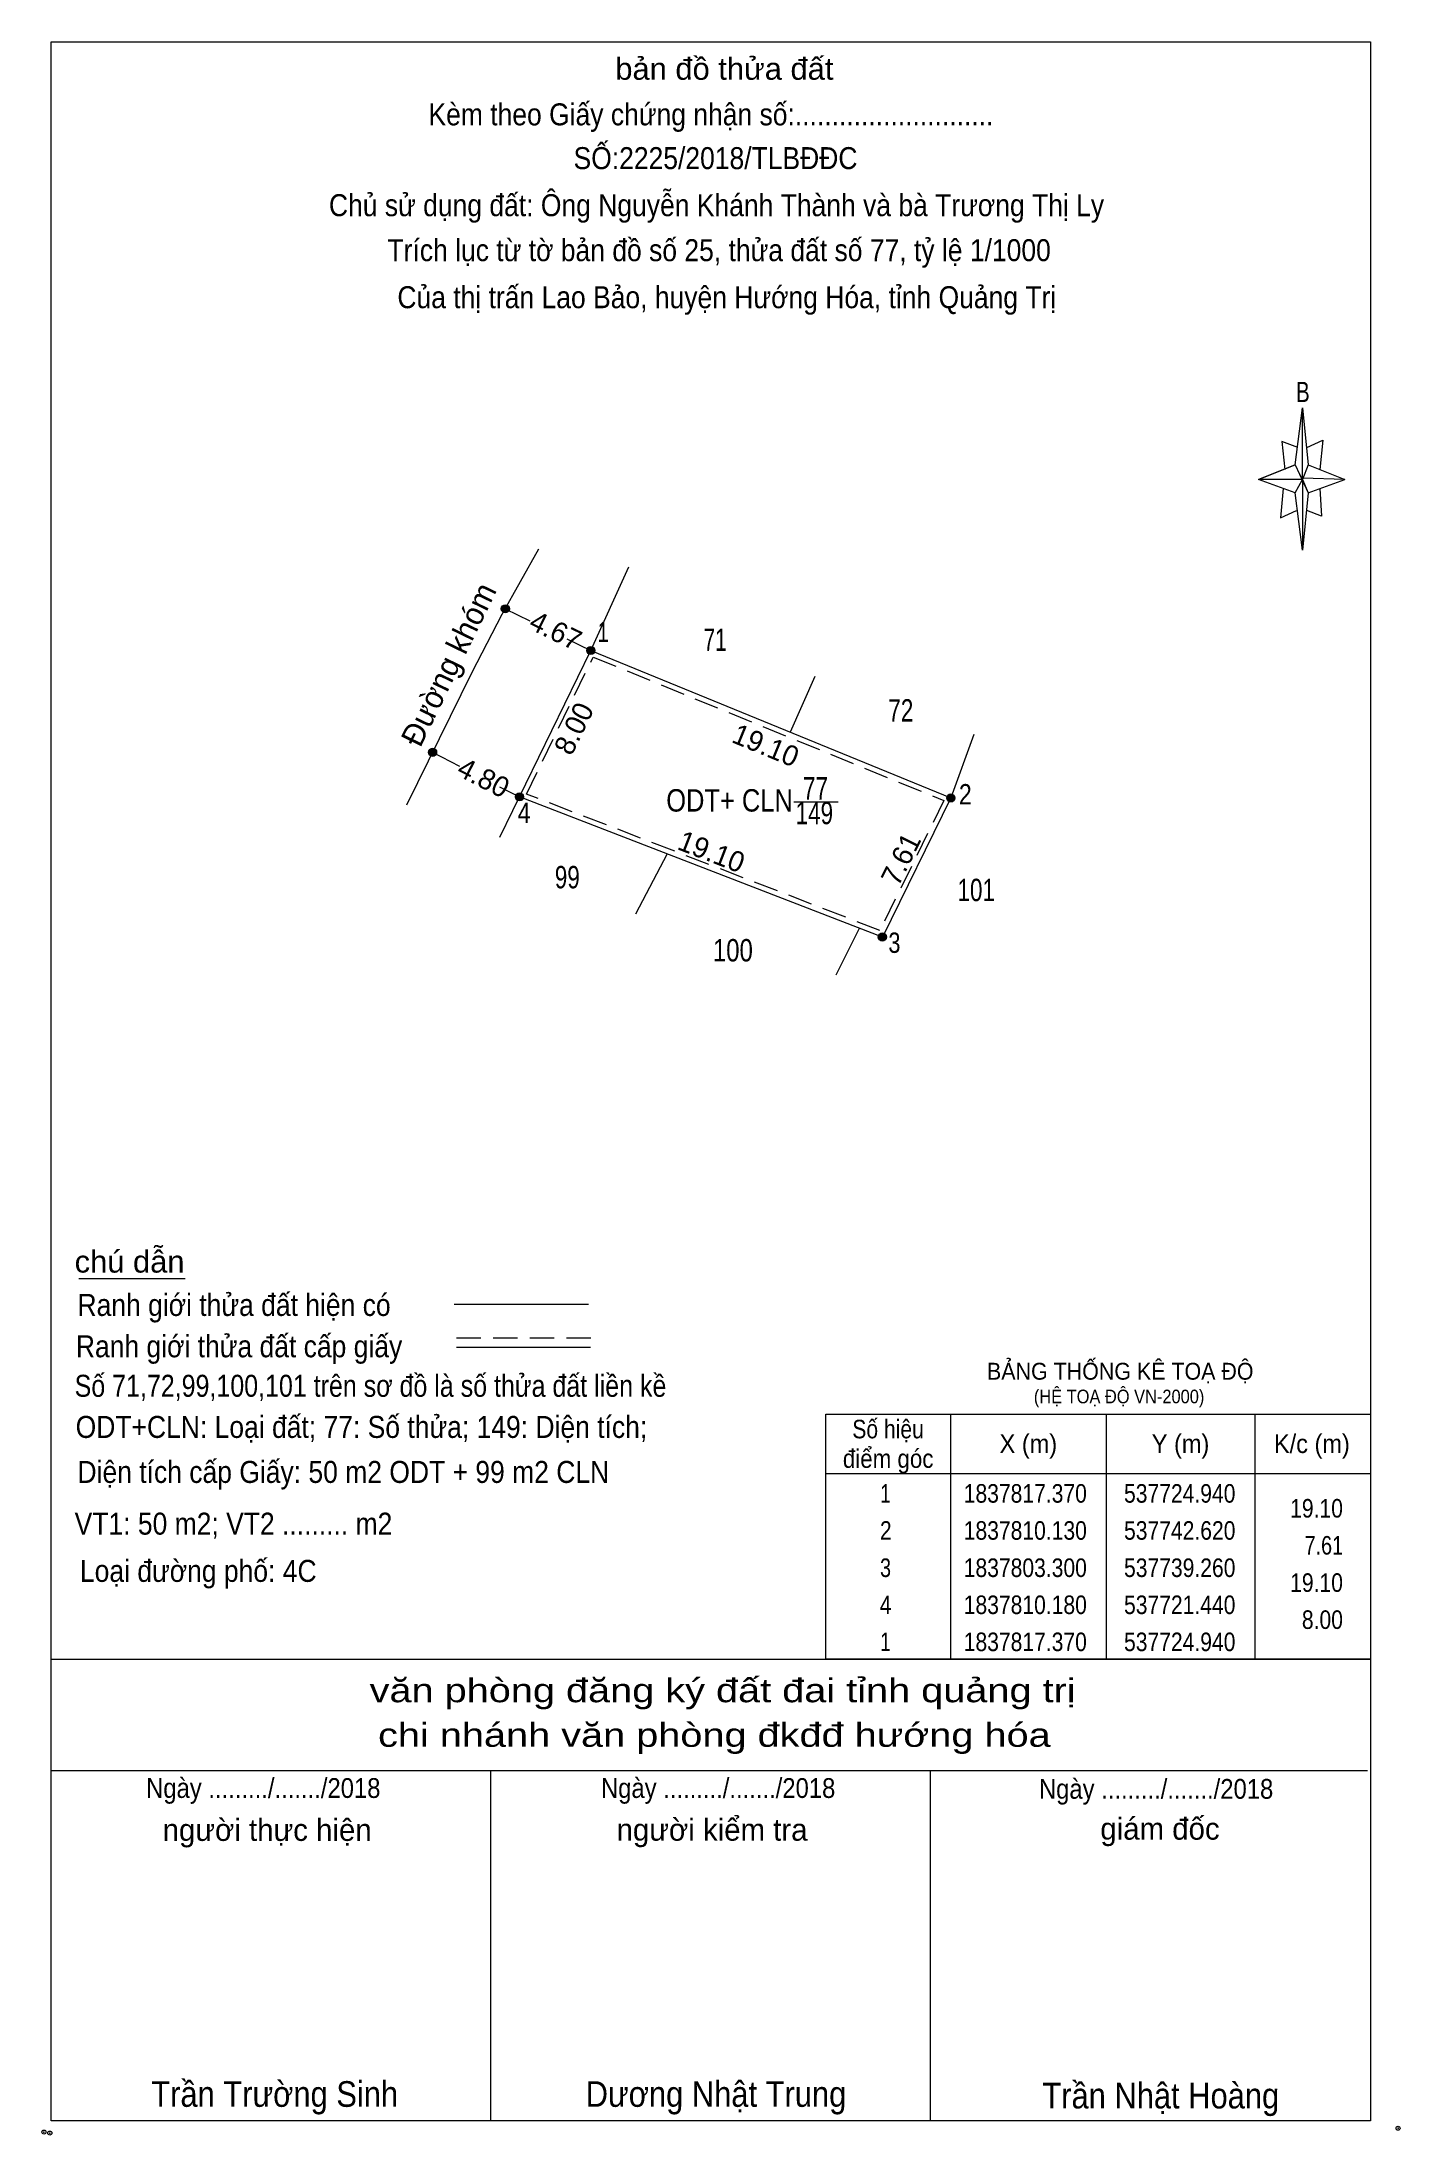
# Model space of a CAD drawing. Header units: metres. Extents: x 537698 to 537765, y 1837744 to 1837847.
import ezdxf
from ezdxf.enums import TextEntityAlignment as Align

# ---------------------------------------------------------------- set-up
doc = ezdxf.new("R2010")
doc.units = ezdxf.units.M
doc.header["$LTSCALE"] = 0.4
doc.header["$PDMODE"] = 32
doc.header["$PDSIZE"] = 0.2
doc.linetypes.add('MEDIUM_DASHED', pattern=[4.5, 3, -1.5])
for name, color, linetype, lineweight in [('1', 7, 'MEDIUM_DASHED', 13), ('10', 7, 'Continuous', 13), ('17', 7, 'Continuous', 13), ('23', 7, 'Continuous', 13), ('5', 7, 'Continuous', 13), ('6', 7, 'Continuous', 13), ('63', 7, 'Continuous', 13)]:
    doc.layers.add(name, color=color, linetype=linetype, lineweight=lineweight)

msp = doc.modelspace()

# ---------------------------------------------------------------- hatches: boundary and pattern name
at = {"layer": '63'}
for points in [[(537720.94, 1837819.42, 1), (537720.54, 1837819.42, 1)], [(537725.14, 1837817.37, 1), (537724.74, 1837817.37, 1)], [(537717.37, 1837812.37, 1), (537716.97, 1837812.37, 1)], [(537721.64, 1837810.18, 1), (537721.24, 1837810.18, 1)], [(537742.82, 1837810.13, 1), (537742.42, 1837810.13, 1)], [(537739.46, 1837803.3, 1), (537739.06, 1837803.3, 1)]]:
    msp.add_hatch(color=256, dxfattribs=at).paths.add_polyline_path(points)

# ---------------------------------------------------------------- linework, layer by layer
at = {"layer": '1'}
msp.add_lwpolyline([(537725.06, 1837817.05), (537742.28, 1837810), (537739.14, 1837803.62), (537721.78, 1837810.32)], close=True, dxfattribs=at)
at = {"layer": '10'}
for p, q in [((537735.95, 1837816.1), (537734.73, 1837813.36)), ((537743.75, 1837813.25), (537742.62, 1837810.13)), ((537728.69, 1837807.38), (537727.14, 1837804.42)), ((537736.99, 1837801.45), (537738.14, 1837803.73))]:
    msp.add_line(p, q, dxfattribs=at)
at = {"layer": '17'}
msp.add_line((537699.8, 1837786.53), (537705.02, 1837786.53), dxfattribs=at)
at = {"layer": '23'}
for p, q in [((537720.59, 1837819.15), (537722.39, 1837822.37)), ((537719.12, 1837816.3), (537720.59, 1837819.15)), ((537715.9, 1837809.79), (537719.12, 1837816.3))]:
    msp.add_line(p, q, dxfattribs=at)
at = {"layer": '5'}
for p, q in [((537759.53, 1837826.48), (537759.89, 1837829.29)), ((537759.53, 1837825.11), (537757.73, 1837825.76)), ((537760.17, 1837826.48), (537761.97, 1837825.76)), ((537760.17, 1837825.11), (537759.89, 1837822.3)), ((537760.75, 1837825.33), (537760.82, 1837823.96)), ((537760.82, 1837823.96), (537760.1, 1837824.25)), ((537698.43, 1837767.84), (537763.23, 1837767.84)), ((537698.43, 1837762.37), (537763.08, 1837762.37)), ((537698.43, 1837762.37), (537763.08, 1837762.37)), ((537698.43, 1837762.37), (537763.08, 1837762.37)), ((537720.03, 1837745.16), (537720.03, 1837762.37)), ((537741.63, 1837745.16), (537741.63, 1837762.37))]:
    msp.add_line(p, q, dxfattribs=at)
for points in [[(537698.43, 1837847.26), (537763.23, 1837847.26), (537763.23, 1837745.16), (537698.43, 1837745.16)], [(537759.89, 1837829.29), (537760.17, 1837826.48), (537759.89, 1837825.76)], [(537759.89, 1837825.76), (537757.73, 1837825.76), (537759.53, 1837826.48), (537760.17, 1837825.11), (537761.97, 1837825.76), (537759.89, 1837825.83)], [(537759.89, 1837825.76), (537759.89, 1837822.3), (537759.53, 1837825.11)]]:
    msp.add_lwpolyline(points, close=True, dxfattribs=at)
for points in [[(537759.67, 1837827.34), (537758.88, 1837827.63), (537759.02, 1837826.26)], [(537760.1, 1837827.34), (537760.89, 1837827.7), (537760.75, 1837826.26)], [(537759.89, 1837825.76), (537759.53, 1837826.48), (537757.73, 1837825.76)], [(537759.89, 1837825.76), (537760.17, 1837825.11), (537761.97, 1837825.76)], [(537758.95, 1837825.33), (537758.81, 1837823.89), (537759.6, 1837824.25)], [(537763.23, 1837745.16), (537698.43, 1837745.16), (537698.43, 1837762.37)]]:
    msp.add_lwpolyline(points, dxfattribs=at)
for p in [(537698.08, 1837744.61), (537698.37, 1837744.56)]:
    msp.add_point(p, dxfattribs=at)
at = {"layer": '6'}
for p, q in [((537718.23, 1837785.27), (537724.82, 1837785.27)), ((537718.34, 1837783.16), (537724.92, 1837783.16))]:
    msp.add_line(p, q, dxfattribs=at)
at = {"layer": '6', "linetype": 'MEDIUM_DASHED'}
msp.add_line((537718.34, 1837783.61), (537724.97, 1837783.61), dxfattribs=at)
at = {"layer": '6'}
msp.add_point((537764.59, 1837744.8), dxfattribs=at)
at = {"layer": '63'}
for p, q in [((537724.94, 1837817.37), (537726.81, 1837821.48)), ((537720.74, 1837819.42), (537721.95, 1837818.83)), ((537723.77, 1837817.94), (537724.94, 1837817.37)), ((537717.17, 1837812.37), (537718.49, 1837811.69)), ((537720.46, 1837810.68), (537721.44, 1837810.18)), ((537734.92, 1837809.94), (537737.09, 1837809.94)), ((537742.6, 1837779.87), (537742.6, 1837767.84)), ((537750.26, 1837779.87), (537750.26, 1837767.84)), ((537757.55, 1837779.87), (537757.55, 1837767.84)), ((537736.48, 1837776.96), (537763.23, 1837776.96))]:
    msp.add_line(p, q, dxfattribs=at)
msp.add_lwpolyline([(537720.47, 1837808.2), (537724.94, 1837817.37), (537742.62, 1837810.13), (537739.26, 1837803.3), (537721.44, 1837810.18)], dxfattribs=at)
msp.add_lwpolyline([(537736.48, 1837779.87), (537763.23, 1837779.87), (537763.23, 1837767.84), (537736.48, 1837767.84)], close=True, dxfattribs=at)
for centre in [(537720.74, 1837819.42), (537724.94, 1837817.37), (537717.17, 1837812.37), (537721.44, 1837810.18), (537742.62, 1837810.13), (537739.26, 1837803.3)]:
    msp.add_circle(centre, 0.2, dxfattribs=at)

# ---------------------------------------------------------------- texts
at = {"layer": '1'}
for s, width, p in [('77', 0.75, (537735.975, 1837810.05)), ('ODT+ CLN', 0.85, (537731.755, 1837809.46)), ('149', 0.75, (537735.92, 1837808.84))]:
    msp.add_text(s, height=1.1, dxfattribs=dict(at, width=width)).set_placement(p, align=Align.CENTER)
for s, height, width, p in [('BẢNG THỐNG KÊ TOẠ ĐỘ ', 0.8279, 0.95, (537744.4, 1837781.56)), ('(HỆ TOẠ ĐỘ VN-2000)', 0.6696, 0.9, (537746.7, 1837780.4))]:
    msp.add_text(s, height=height, dxfattribs=dict(at, width=width)).set_placement(p)
at = {"layer": '5'}
for s, height, width, p in [('bản đồ thửa đất', 1.08, 1.05, (537731.5, 1837845.4)), ('Kèm theo Giấy chứng nhận số:...........................', 1.08, 0.9, (537730.84, 1837843.16)), ('SỐ:2225/2018/TLBĐĐC', 1.08, 0.9, (537731.065, 1837841.01)), ('Chủ sử dụng đất: Ông Nguyễn Khánh Thành và bà Trương Thị Ly', 1.08, 0.9, (537731.115, 1837838.7)), ('Trích lục từ tờ bản đồ số 25, thửa đất số 77, tỷ lệ 1/1000 ', 1.08, 0.9, (537731.425, 1837836.49)), ('Của thị trấn Lao Bảo, huyện Hướng Hóa, tỉnh Quảng Trị', 1.08, 0.9, (537731.62, 1837834.18)), ('B', 0.9919, 0.75, (537759.915, 1837829.57)), ('văn phòng đăng ký đất đai tỉnh quảng trị', 1.166, 1.25, (537731.415, 1837765.72)), ('chi nhánh văn phòng đkđđ hướng hóa', 1.166, 1.25, (537731.01, 1837763.53)), ('Ngày ........./......./2018', 0.972, 0.9, (537708.855, 1837761.02)), ('Ngày ........./......./2018', 0.972, 0.9, (537731.195, 1837761.02)), ('Ngày ........./......./2018', 0.972, 0.9, (537752.705, 1837760.98)), ('Trần Trường Sinh', 1.26, 0.9, (537709.415, 1837745.85)), ('Dương Nhật Trung', 1.26, 0.9, (537731.09, 1837745.85)), ('Trần Nhật Hoàng', 1.26, 0.9, (537752.935, 1837745.77))]:
    msp.add_text(s, height=height, dxfattribs=dict(at, width=width)).set_placement(p, align=Align.CENTER)
for s, p in [('người thực hiện', (537709.045, 1837758.91)), ('người kiểm tra', (537730.895, 1837758.92)), ('giám đốc', (537752.895, 1837758.97))]:
    msp.add_text(s, height=1.08, dxfattribs=at).set_placement(p, align=Align.CENTER)
at = {"layer": '6'}
for s, width, p in [('chú dẫn', 1.05, (537699.59, 1837786.82)), ('Ranh giới thửa đất hiện có ', 0.9, (537699.73, 1837784.69)), ('Ranh giới thửa đất cấp giấy', 0.9, (537699.65, 1837782.66)), ('Số 71,72,99,100,101 trên sơ đồ là số thửa đất liền kề', 0.85, (537699.59, 1837780.72)), ('ODT+CLN: Loại đất; 77: Số thửa; 149: Diện tích;', 0.9, (537699.64, 1837778.7)), ('Diện tích cấp Giấy: 50 m2 ODT + 99 m2 CLN', 0.9, (537699.73, 1837776.49)), ('VT1: 50 m2; VT2 ......... m2', 0.9, (537699.59, 1837773.95)), ('Loại đường phố: 4C', 0.9, (537699.85, 1837771.63))]:
    msp.add_text(s, height=1.08, dxfattribs=dict(at, width=width)).set_placement(p)
at = {"layer": '63'}
for s, height, rotation, p in [('Đường khóm', 1.1, 64.044, (537718.4567, 1837816.4493)), ('4.67', 1, 333.983, (537723.0007, 1837817.8991)), ('8.00', 1, 64.044, (537724.5593, 1837813.3212)), ('19.10', 1, 337.731, (537733.3455, 1837812.2512)), ('4.80', 1, 332.848, (537719.4468, 1837810.6808)), ('19.10', 1, 338.889, (537730.6899, 1837807.0255)), ('7.61', 1, 63.805, (537740.6201, 1837806.9093))]:
    msp.add_text(s, height=height, rotation=rotation, dxfattribs=at).set_placement(p, align=Align.CENTER)
for s, height, width, p in [(' 1', 1, 0.75, (537725.83, 1837817.79)), ('71', 1.1, 0.7, (537731.62, 1837817.35)), ('72', 1.1, 0.75, (537740.78, 1837813.88)), (' 2', 1, 0.85, (537743.65, 1837809.81)), (' 4', 1, 0.85, (537721.98, 1837808.9)), ('99', 1.1, 0.75, (537724.4, 1837805.69)), ('101', 1.1, 0.75, (537744.79, 1837805.06)), ('100', 1.1, 0.8, (537732.9, 1837802.1)), (' 3', 1, 0.8, (537740.15, 1837802.52)), ('19.10', 0.9112, 0.85, (537761.88, 1837774.79)), ('7.61', 0.91, 0.8, (537761.89, 1837772.97)), ('19.10', 0.9112, 0.85, (537761.88, 1837771.14)), ('8.00', 0.9112, 0.85, (537761.88, 1837769.32))]:
    msp.add_text(s, height=height, dxfattribs=dict(at, width=width)).set_placement(p, align=Align.RIGHT)
for s, width, p in [('Số hiệu', 0.85, (537739.54, 1837778.68)), ('điểm góc', 0.9, (537739.545, 1837777.23)), ('X (m)', 0.95, (537746.43, 1837777.96)), ('Y (m)', 0.95, (537753.905, 1837777.96)), ('K/c (m)', 0.95, (537760.355, 1837777.96)), (' 1', 0.75, (537739.285, 1837775.52)), ('1837817.370', 0.85, (537746.28, 1837775.52)), ('537724.940', 0.85, (537753.865, 1837775.52)), (' 2', 0.85, (537739.285, 1837773.7)), ('1837810.130', 0.85, (537746.28, 1837773.7)), ('537742.620', 0.85, (537753.865, 1837773.7)), (' 3', 0.8, (537739.28, 1837771.87)), ('1837803.300', 0.85, (537746.28, 1837771.87)), ('537739.260', 0.85, (537753.865, 1837771.87)), (' 4', 0.85, (537739.275, 1837770.05)), ('1837810.180', 0.85, (537746.28, 1837770.05)), ('537721.440', 0.85, (537753.865, 1837770.05)), (' 1', 0.75, (537739.285, 1837768.23)), ('1837817.370', 0.85, (537746.28, 1837768.23)), ('537724.940', 0.85, (537753.865, 1837768.23))]:
    msp.add_text(s, height=0.9112, dxfattribs=dict(at, width=width)).set_placement(p, align=Align.CENTER)

doc.saveas('drawing.dxf')
